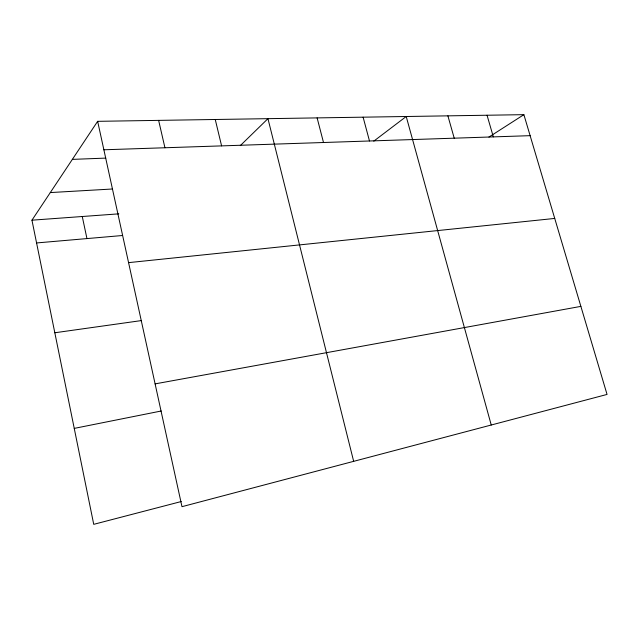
<?xml version="1.0" encoding="UTF-8"?>
<svg xmlns="http://www.w3.org/2000/svg" width="639" height="639" viewBox="0 0 639 639"><rect width="100%" height="100%" fill="white"/><g stroke="black" fill="none" stroke-linecap="round" stroke-linejoin="round"><path stroke-width="0.96" d="M181.268 501.527L93.733 524.339L31.95 220.183L97.647 121.33L523.884 114.661L607.05 394.431L181.979 506.679L97.647 121.33M240.28 145.636L267.949 118.67L353.663 461.342M373.783 141.147L406.22 116.506L491.239 425.015M488.939 137.058L523.884 114.661M74.244 428.394L161.212 411.005M155.101 383.879L580.875 306.377M54.818 332.767L141.419 320.578M128.575 262.637L554.732 218.434M36.575 242.948L122.56 235.503M31.95 220.183L118.822 213.841M50.305 192.571L112.568 188.992M72.359 159.383L105.786 158.105M103.877 149.782L530.13 135.668M487.046 115.236L493.332 136.882M447.899 115.851L454.217 138.176M363.112 117.177L369.486 140.987M317.12 117.895L323.502 142.505M215.247 119.493L221.597 145.884M158.632 120.38L164.934 147.761M82.263 216.509L86.952 238.587"/></g></svg>
